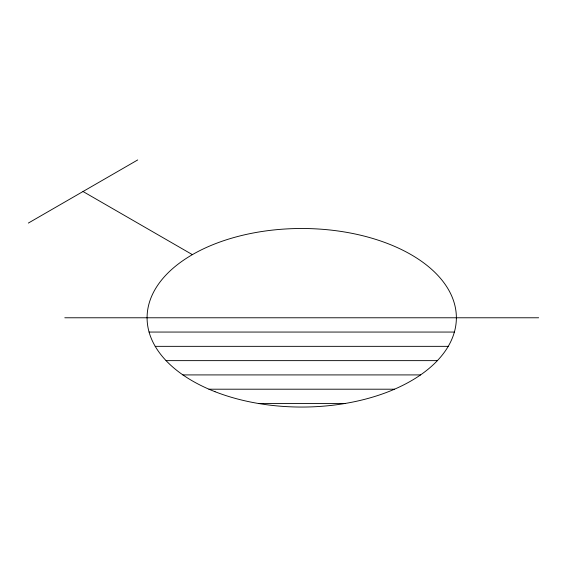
<?xml version="1.0" encoding="UTF-8"?>
<svg xmlns="http://www.w3.org/2000/svg" width="567" height="567" viewBox="0 0 567 567"><rect width="100%" height="100%" fill="white"/><g stroke="black" fill="none" stroke-linecap="round" stroke-linejoin="round"><path stroke-width="0.85" d="M28.35 223.072L137.703 159.944M64.801 317.775L538.65 317.775M149.071 332.056L454.38 332.056M155.216 346.345L448.242 346.345M166.06 360.633L437.391 360.633M182.9 374.915L420.551 374.915M208.94 389.203L394.519 389.203M258.424 403.484L345.034 403.484M83.023 191.511L192.376 254.64M215.049 391.712A154.642 89.281 0 0 0 455.974 324.147A154.642 89.281 0 0 0 234.157 237.467A154.642 89.281 0 0 0 215.049 391.712"/></g></svg>
